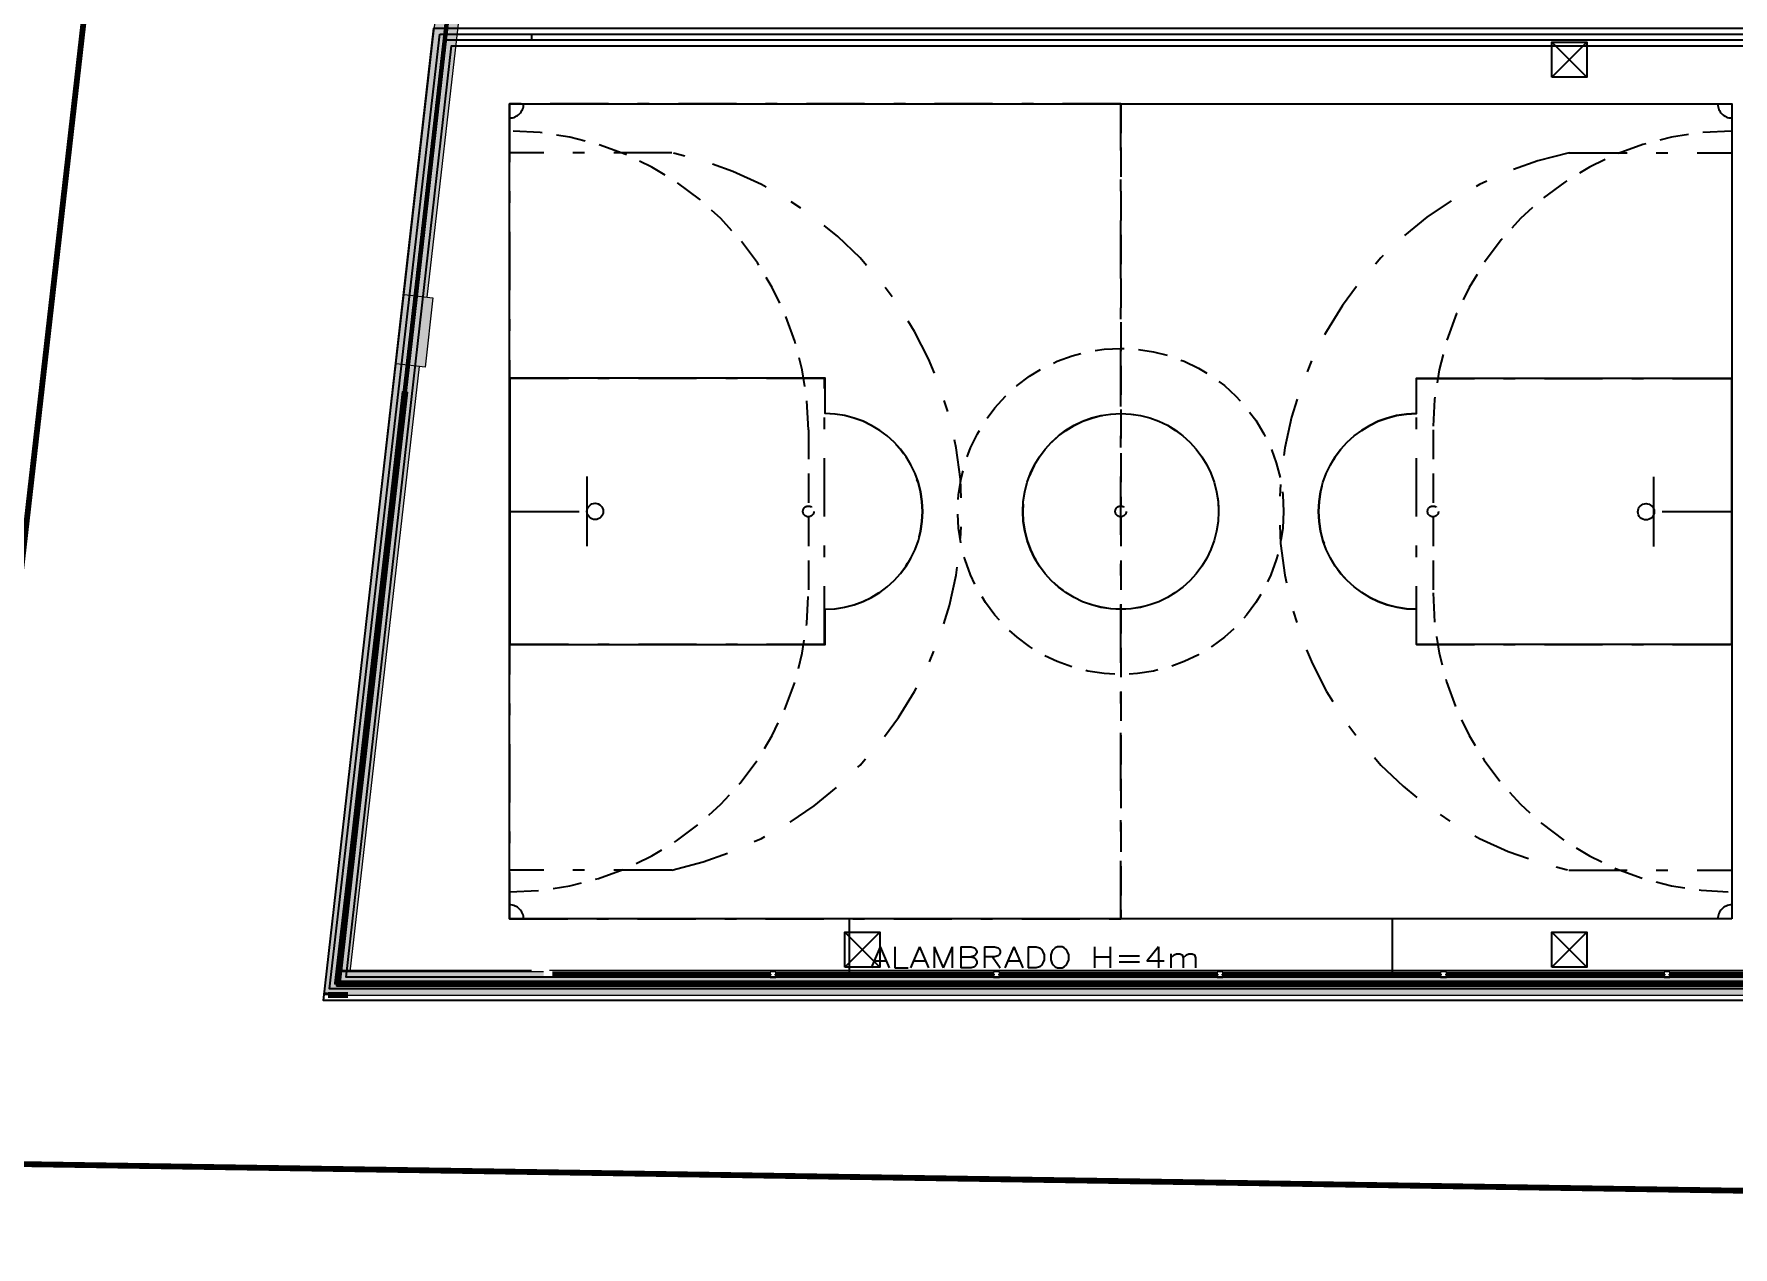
# Model space of a CAD drawing. Extents: x -14.2 to 52.3, y 3.7 to 90.9.
# Drawn here: x 1.15 to 15.74, y 3.66 to 14.08 of the extents above; entities that cross this region are included whole.
import ezdxf

# ---------------------------------------------------------------- set-up
doc = ezdxf.new("R2010")
doc.units = 0
doc.linetypes.add('limpo_PINI-PSG-PE-0102-LAZ-R00$0$DASHDOT', pattern=[1, 0.5, -0.25, 0, -0.25])
doc.linetypes.add('limpo_PINI-PSG-PE-0102-LAZ-R00$0$HIDDEN', pattern=[0.375, 0.25, -0.125])
for name, color, linetype, lineweight in [('limpo_PINI-PSG-PE-0102-LAZ-R00$0$A-GLAZ-CURT', 52, 'Continuous', 5), ('limpo_PINI-PSG-PE-0102-LAZ-R00$0$A-GLAZ-CWMG', 1, 'Continuous', 5), ('limpo_PINI-PSG-PE-0102-LAZ-R00$0$A-WALL', 1, 'Continuous', 5), ('limpo_PINI-PSG-PE-0102-LAZ-R00$0$S-BEAM', 12, 'Continuous', 5), ('limpo_PINI-PSG-PE-0102-LAZ-R00$0$S-COLS', 52, 'Continuous', 5)]:
    doc.layers.add(name, color=color, linetype=linetype, lineweight=lineweight)
for name, color, linetype in [('limpo_PINI-PSG-PE-0102-LAZ-R00$0$PA_CAIX', 1, 'Continuous'), ('limpo_PINI-PSG-PE-0102-LAZ-R00$0$PA_EXTE_1', 1, 'Continuous'), ('limpo_PINI-PSG-PE-0102-LAZ-R00$0$PA_EXTE_2', 2, 'Continuous'), ('limpo_PINI-PSG-PE-0102-LAZ-R00$0$PA_EXTE_3', 3, 'Continuous'), ('limpo_PINI-PSG-PE-0102-LAZ-R00$0$PA_LIDER', 12, 'Continuous'), ('limpo_PINI-PSG-PE-0102-LAZ-R00$0$PA_LIMI_TER', 32, 'limpo_PINI-PSG-PE-0102-LAZ-R00$0$DASHDOT'), ('limpo_PINI-PSG-PE-0102-LAZ-R00$0$PA_PISO_1', 11, 'Continuous'), ('limpo_PINI-PSG-PE-0102-LAZ-R00$0$PA_PISO_2', 15, 'Continuous'), ('limpo_PINI-PSG-PE-0102-LAZ-R00$0$PA_PROJ_S', 2, 'limpo_PINI-PSG-PE-0102-LAZ-R00$0$HIDDEN'), ('limpo_PINI-PSG-PE-0102-LAZ-R00$0$QUADROS', 1, 'Continuous'), ('limpo_PINI-PSG-PE-0102-LAZ-R00$0$XR_ARQT', 7, 'Continuous'), ('limpo_PINI-PSG-PE-0102-LAZ-R00$0$XR_ELET', 31, 'Continuous'), ('XR_ARQT', 7, 'Continuous')]:
    doc.layers.add(name, color=color, linetype=linetype)
doc.styles.add('limpo_PINI-PSG-PE-0102-LAZ-R00$0$COTA', font='romans.shx', dxfattribs={"width": 1.25})

# ---------------------------------------------------------------- blocks, each defined once
blk = doc.blocks.new('*U413')
at = {"layer": 'limpo_PINI-PSG-PE-0102-LAZ-R00$0$PA_PROJ_S'}
for p, q in [((0, 7), (0, 3.547)), ((-2.683, 4.2), (-2.683, 3.547)), ((2.683, 4.2), (2.683, 3.547)), ((-2.683, 3.453), (-2.683, 2.8)), ((0, 3.453), (0, 0)), ((2.683, 3.453), (2.683, 2.8))]:
    blk.add_line(p, q, dxfattribs=at)
blk.add_lwpolyline([(5.25, 7), (5.25, 0), (-5.25, 0), (-5.25, 7), (5.25, 7)], dxfattribs=at)
for centre, radius in [((0, 3.5), 1.4), ((-2.683, 3.5), 0.0467), ((0, 3.5), 0.0467), ((2.683, 3.5), 0.0467)]:
    blk.add_circle(centre, radius, dxfattribs=at)
for centre, radius, start, end in [((-5.25, 7), 0.121, 270, 0), ((5.25, 7), 0.121, 180, 270), ((-5.25, 4.2), 2.567, 0, 90), ((5.25, 4.2), 2.567, 90, 180), ((-5.25, 2.8), 2.567, 270, 0), ((5.25, 2.8), 2.567, 180, 270), ((-5.25, 0), 0.121, 0, 90), ((5.25, 0), 0.121, 90, 180)]:
    blk.add_arc(centre, radius, start, end, dxfattribs=at)
blk = doc.blocks.new('*U412')
at = {"layer": 'limpo_PINI-PSG-PE-0102-LAZ-R00$0$PA_PISO_2', "linetype": 'limpo_PINI-PSG-PE-0102-LAZ-R00$0$DASHDOT'}
for p, q in [((0, 0), (0, 7)), ((0, 0), (0, 7)), ((-3.855, 6.58), (-5.25, 6.58)), ((3.851, 6.58), (5.247, 6.58)), ((-2.543, 4.643), (-5.25, 4.643)), ((-2.543, 2.357), (-2.543, 4.643)), ((2.54, 4.643), (5.247, 4.643)), ((2.54, 2.357), (2.54, 4.643)), ((-2.543, 2.357), (-5.25, 2.357)), ((2.54, 2.357), (5.247, 2.357)), ((-3.855, 0.42), (-5.25, 0.42)), ((3.851, 0.42), (5.247, 0.42)), ((-2.333, 0), (-2.333, -0.467)), ((2.333, 0), (2.333, -0.467))]:
    blk.add_line(p, q, dxfattribs=at)
at = {"layer": 'limpo_PINI-PSG-PE-0102-LAZ-R00$0$PA_PISO_2'}
for p, q in [((-4.583, 3.201), (-4.583, 3.799)), ((4.581, 3.199), (4.581, 3.796)), ((-5.25, 3.5), (-4.653, 3.5)), ((5.248, 3.497), (4.651, 3.497))]:
    blk.add_line(p, q, dxfattribs=at)
at = {"layer": 'limpo_PINI-PSG-PE-0102-LAZ-R00$0$PA_PISO_2', "linetype": 'limpo_PINI-PSG-PE-0102-LAZ-R00$0$DASHDOT'}
for points in [[(0, 7), (-5.25, 7), (-5.25, 0), (0, 0)], [(0, 7), (5.25, 7), (5.25, 0), (0, 0)]]:
    blk.add_lwpolyline(points, close=True, dxfattribs=at)
blk.add_circle((0.001, 3.5), 0.84, dxfattribs=at)
at = {"layer": 'limpo_PINI-PSG-PE-0102-LAZ-R00$0$PA_PISO_2'}
for centre in [(-4.515, 3.5), (4.513, 3.497)]:
    blk.add_circle(centre, 0.07, dxfattribs=at)
at = {"layer": 'limpo_PINI-PSG-PE-0102-LAZ-R00$0$PA_PISO_2', "linetype": 'limpo_PINI-PSG-PE-0102-LAZ-R00$0$DASHDOT'}
for centre, radius, start, end in [((-4.515, 3.5), 3.15, 282.1005, 77.8995), ((4.512, 3.5), 3.15, 102.1005, 257.8995), ((-2.543, 3.5), 0.84, 269.9864, 89.9864), ((2.54, 3.5), 0.84, 90.0136, 270.0136)]:
    blk.add_arc(centre, radius, start, end, dxfattribs=at)
blk = doc.blocks.new('limpo_PINI-PSG-PE-0102-LAZ-R00$0$PINI-EST-PE-1101-TQR-R20_rvt-1-5PPE_008_LAZER__P_A_0_09_')
at = {"layer": 'limpo_PINI-PSG-PE-0102-LAZ-R00$0$S-BEAM'}
h = blk.add_hatch(color=10, dxfattribs=at)
h.paths.add_polyline_path([(-3878, -12304), (-2931, -3991), (-2970, -3645), (-3955, -12296), (-3908, -12301)])
h.paths.add_polyline_path([(-4000, -12291), (-3000, -3509), (-2985, -3511), (-3031, -3097), (-4077, -12282), (-4064, -12283)])
h = blk.add_hatch(color=10, dxfattribs=at)
h.paths.add_polyline_path([(-4561, -18300), (-4552, -18222), (-4659, -18222), (-4659, -18207), (-4674, -18206), (-4068, -12887), (-4145, -12878), (-4760, -18277), (-4596, -18296)])
h.paths.add_polyline_path([(-4596, -18177), (-4547, -18177), (-3946, -12901), (-4023, -12892), (-4625, -18177)])
h.paths.add_polyline_path([(-4640, -18177), (-4640, -18177), (-4596, -17786)])
h = blk.add_hatch(color=50, dxfattribs=at)
h.paths.add_polyline_path([(32600, -18300), (32969, -18300), (32964, -18220), (32904, -18222), (-4552, -18222), (-4561, -18300), (31654, -18300)])
h.paths.add_polyline_path([(32600, -18192), (32904, -18192), (32904, -18192), (31654, -18192)])
h.paths.add_polyline_path([(32904, -18177), (32962, -18175), (32958, -18100), (8742, -18100), (8742, -18148), (-2878, -18148), (-2878, -18100), (-4539, -18100), (-4547, -18177), (32600, -18177)])
at = {"layer": 'limpo_PINI-PSG-PE-0102-LAZ-R00$0$S-COLS'}
h = blk.add_hatch(color=10, dxfattribs=at)
h.paths.add_polyline_path([(-3897, -12906), (-3829, -12310), (-3955, -12296), (-4023, -12892), (-3908, -12905)])
h.paths.add_polyline_path([(-4068, -12887), (-4000, -12291), (-4077, -12282), (-4145, -12878), (-4079, -12885)])
blk.add_hatch(color=10, dxfattribs=at).paths.add_polyline_path([(-4561, -18300), (-4730, -18281), (-4730, -18300)])
at = {"layer": 'limpo_PINI-PSG-PE-0102-LAZ-R00$0$S-BEAM', "color": 55, "lineweight": 18}
for p, q in [((-4077, -12282), (-3031, -3097)), ((-3878, -12304), (-2931, -3991)), ((-4760, -18277), (-4145, -12878)), ((-4539, -18100), (-3946, -12901)), ((-2878, -18100), (-4539, -18100)), ((-4760, -18277), (-4561, -18300)), ((-4561, -18300), (32969, -18300))]:
    blk.add_line(p, q, dxfattribs=at)
at = {"layer": 'limpo_PINI-PSG-PE-0102-LAZ-R00$0$S-COLS', "lineweight": 18}
for p, q in [((-4145, -12878), (-4077, -12282)), ((-4145, -12878), (-4077, -12282)), ((-4145, -12878), (-4077, -12282)), ((-4145, -12878), (-4077, -12282)), ((-4077, -12282), (-3829, -12310)), ((-4077, -12282), (-3829, -12310)), ((-3829, -12310), (-3897, -12906)), ((-3829, -12310), (-3897, -12906)), ((-3829, -12310), (-3897, -12906)), ((-3829, -12310), (-3897, -12906)), ((-3878, -12304), (-3829, -12310)), ((-3878, -12304), (-3829, -12310)), ((-3897, -12906), (-4145, -12878)), ((-3897, -12906), (-4145, -12878)), ((-3897, -12906), (-3946, -12901)), ((-3897, -12906), (-3946, -12901))]:
    blk.add_line(p, q, dxfattribs=at)
at = {"layer": 'limpo_PINI-PSG-PE-0102-LAZ-R00$0$S-COLS', "color": 250, "lineweight": 100}
for p, q in [((-4730, -18300), (-4730, -18281)), ((-4561, -18300), (-4730, -18300))]:
    blk.add_line(p, q, dxfattribs=at)
blk = doc.blocks.new('limpo_PINI-PSG-PE-0102-LAZ-R00$0$Parede básica _ DAA_GDC_VID_INFTY - ___-2044323-5PPE_008_LAZER__P_A_0_09_')
at = {"layer": 'limpo_PINI-PSG-PE-0102-LAZ-R00$0$A-WALL'}
for p, q in [((-4659, -18192), (-4659, -18177)), ((-4659, -18177), (-4656, -18177)), ((-4659, -18192), (-4657, -18192)), ((-4659, -18222), (-4659, -18207)), ((-4659, -18222), (-4596, -18222)), ((-4640, -18177), (-4596, -18177)), ((-4596, -18177), (-4596, -18192)), ((-4596, -18207), (-4596, -18222))]:
    blk.add_line(p, q, dxfattribs=at)
blk = doc.blocks.new('limpo_PINI-PSG-PE-0102-LAZ-R00$0$Parede básica _ DAA_GDC_VID_INFTY - ___-2044324-5PPE_008_LAZER__P_A_0_09_')
at = {"layer": 'limpo_PINI-PSG-PE-0102-LAZ-R00$0$A-WALL'}
for p, q in [((-4644, -18222), (-4644, -18207)), ((-4644, -18222), (-3346, -18222)), ((-4640, -18177), (-3346, -18177)), ((-3346, -18177), (-3346, -18192)), ((-3346, -18207), (-3346, -18222))]:
    blk.add_line(p, q, dxfattribs=at)
blk = doc.blocks.new('limpo_PINI-PSG-PE-0102-LAZ-R00$0$Parede básica _ DAA_GDC_VID_INFTY - ___-2044325-5PPE_008_LAZER__P_A_0_09_')
at = {"layer": 'limpo_PINI-PSG-PE-0102-LAZ-R00$0$A-WALL'}
for p, q in [((-3346, -18192), (-3346, -18177)), ((-3346, -18177), (-2096, -18177)), ((-3346, -18222), (-3346, -18207)), ((-3346, -18222), (-2096, -18222)), ((-2096, -18177), (-2096, -18192)), ((-2096, -18207), (-2096, -18222))]:
    blk.add_line(p, q, dxfattribs=at)
blk = doc.blocks.new('limpo_PINI-PSG-PE-0102-LAZ-R00$0$Parede básica _ DAA_GDC_VID_INFTY - ___-2044326-5PPE_008_LAZER__P_A_0_09_')
at = {"layer": 'limpo_PINI-PSG-PE-0102-LAZ-R00$0$A-WALL'}
for p, q in [((-2096, -18192), (-2096, -18177)), ((-2096, -18177), (-846, -18177)), ((-2096, -18222), (-2096, -18207)), ((-2096, -18222), (-846, -18222)), ((-846, -18177), (-846, -18192)), ((-846, -18207), (-846, -18222))]:
    blk.add_line(p, q, dxfattribs=at)
blk = doc.blocks.new('limpo_PINI-PSG-PE-0102-LAZ-R00$0$Parede básica _ DAA_GDC_VID_INFTY - ___-2044327-5PPE_008_LAZER__P_A_0_09_')
at = {"layer": 'limpo_PINI-PSG-PE-0102-LAZ-R00$0$A-WALL'}
for p, q in [((-846, -18192), (-846, -18177)), ((-846, -18177), (404, -18177)), ((-846, -18222), (-846, -18207)), ((-846, -18222), (404, -18222)), ((404, -18177), (404, -18192)), ((404, -18207), (404, -18222))]:
    blk.add_line(p, q, dxfattribs=at)
blk = doc.blocks.new('limpo_PINI-PSG-PE-0102-LAZ-R00$0$Parede básica _ DAA_GDC_VID_INFTY - ___-2044328-5PPE_008_LAZER__P_A_0_09_')
at = {"layer": 'limpo_PINI-PSG-PE-0102-LAZ-R00$0$A-WALL'}
for p, q in [((404, -18192), (404, -18177)), ((404, -18177), (1654, -18177)), ((404, -18222), (404, -18207)), ((404, -18222), (1654, -18222)), ((1654, -18177), (1654, -18192)), ((1654, -18207), (1654, -18222))]:
    blk.add_line(p, q, dxfattribs=at)
blk = doc.blocks.new('limpo_PINI-PSG-PE-0102-LAZ-R00$0$Parede básica _ DAA_GDC_VID_INFTY - ___-2044329-5PPE_008_LAZER__P_A_0_09_')
at = {"layer": 'limpo_PINI-PSG-PE-0102-LAZ-R00$0$A-WALL'}
for p, q in [((1654, -18192), (1654, -18177)), ((1654, -18177), (2904, -18177)), ((1654, -18222), (1654, -18207)), ((1654, -18222), (2904, -18222)), ((2904, -18177), (2904, -18192)), ((2904, -18207), (2904, -18222))]:
    blk.add_line(p, q, dxfattribs=at)
blk = doc.blocks.new('limpo_PINI-PSG-PE-0102-LAZ-R00$0$Parede básica _ DAA_GDC_VID_INFTY - ___-2044330-5PPE_008_LAZER__P_A_0_09_')
at = {"layer": 'limpo_PINI-PSG-PE-0102-LAZ-R00$0$A-WALL'}
for p, q in [((2904, -18192), (2904, -18177)), ((2904, -18177), (4154, -18177)), ((2904, -18222), (2904, -18207)), ((2904, -18222), (4154, -18222)), ((4154, -18177), (4154, -18192)), ((4154, -18207), (4154, -18222))]:
    blk.add_line(p, q, dxfattribs=at)
blk = doc.blocks.new('limpo_PINI-PSG-PE-0102-LAZ-R00$0$Parede básica _ DAA_GDC_VID_INFTY - ___-2044331-5PPE_008_LAZER__P_A_0_09_')
at = {"layer": 'limpo_PINI-PSG-PE-0102-LAZ-R00$0$A-WALL'}
for p, q in [((4154, -18192), (4154, -18177)), ((4154, -18177), (5404, -18177)), ((4154, -18222), (4154, -18207)), ((4154, -18222), (5404, -18222)), ((5404, -18177), (5404, -18192)), ((5404, -18207), (5404, -18222))]:
    blk.add_line(p, q, dxfattribs=at)
blk = doc.blocks.new('limpo_PINI-PSG-PE-0102-LAZ-R00$0$Parede básica _ DAA_GDC_VID_INFTY - ___-2044332-5PPE_008_LAZER__P_A_0_09_')
at = {"layer": 'limpo_PINI-PSG-PE-0102-LAZ-R00$0$A-WALL'}
for p, q in [((5404, -18192), (5404, -18177)), ((5404, -18177), (6654, -18177)), ((5404, -18222), (5404, -18207)), ((5404, -18222), (6654, -18222)), ((6654, -18177), (6654, -18192)), ((6654, -18207), (6654, -18222))]:
    blk.add_line(p, q, dxfattribs=at)
blk = doc.blocks.new('limpo_PINI-PSG-PE-0102-LAZ-R00$0$Parede básica _ DAA_GDC_VID_INFTY - ___-2044333-5PPE_008_LAZER__P_A_0_09_')
at = {"layer": 'limpo_PINI-PSG-PE-0102-LAZ-R00$0$A-WALL'}
for p, q in [((6654, -18192), (6654, -18177)), ((6654, -18177), (7904, -18177)), ((6654, -18222), (6654, -18207)), ((6654, -18222), (7904, -18222)), ((7904, -18177), (7904, -18192)), ((7904, -18207), (7904, -18222))]:
    blk.add_line(p, q, dxfattribs=at)
blk = doc.blocks.new('limpo_PINI-PSG-PE-0102-LAZ-R00$0$Parede básica _ DAA_GDC_VID_INFTY - ___-2044947-5PPE_008_LAZER__P_A_0_09_')
at = {"layer": 'limpo_PINI-PSG-PE-0102-LAZ-R00$0$A-WALL'}
for p, q in [((-4518, -16840), (-4674, -18206)), ((-4474, -16846), (-4627, -18192)), ((-4518, -16840), (-4503, -16842)), ((-4489, -16844), (-4474, -16846)), ((-4659, -18208), (-4674, -18206)), ((-4644, -18208), (-4644, -18209)), ((-4629, -18211), (-4644, -18209)), ((-4629, -18208), (-4629, -18211))]:
    blk.add_line(p, q, dxfattribs=at)
blk = doc.blocks.new('limpo_PINI-PSG-PE-0102-LAZ-R00$0$Parede básica _ DAA_GDC_VID_INFTY - ___-2044993-5PPE_008_LAZER__P_A_0_09_')
at = {"layer": 'limpo_PINI-PSG-PE-0102-LAZ-R00$0$A-WALL'}
for p, q in [((-4094, -13115), (-4235, -14357)), ((-4049, -13120), (-4191, -14362)), ((-4094, -13115), (-4079, -13116)), ((-4064, -13118), (-4049, -13120)), ((-4220, -14358), (-4235, -14357)), ((-4191, -14362), (-4206, -14360))]:
    blk.add_line(p, q, dxfattribs=at)
blk = doc.blocks.new('limpo_PINI-PSG-PE-0102-LAZ-R00$0$Parede básica _ DAA_GDC_VID_INFTY - ___-2044994-5PPE_008_LAZER__P_A_0_09_')
at = {"layer": 'limpo_PINI-PSG-PE-0102-LAZ-R00$0$A-WALL'}
for p, q in [((-4235, -14357), (-4377, -15599)), ((-4191, -14362), (-4332, -15604)), ((-4235, -14357), (-4220, -14358)), ((-4206, -14360), (-4191, -14362)), ((-4362, -15600), (-4377, -15599)), ((-4332, -15604), (-4347, -15602))]:
    blk.add_line(p, q, dxfattribs=at)
blk = doc.blocks.new('limpo_PINI-PSG-PE-0102-LAZ-R00$0$Parede básica _ DAA_GDC_VID_INFTY - ___-2044984-5PPE_008_LAZER__P_A_0_09_')
at = {"layer": 'limpo_PINI-PSG-PE-0102-LAZ-R00$0$A-WALL'}
for p, q in [((-4377, -15599), (-4518, -16840)), ((-4332, -15604), (-4474, -16846)), ((-4377, -15599), (-4362, -15600)), ((-4347, -15602), (-4332, -15604)), ((-4503, -16842), (-4518, -16840)), ((-4474, -16846), (-4489, -16844))]:
    blk.add_line(p, q, dxfattribs=at)
blk = doc.blocks.new('limpo_PINI-PSG-PE-0102-LAZ-R00$0$Montante retangular - 50 x 50-4339963-5PPE_008_LAZER__P_A_0_09_')
at = {"layer": 'limpo_PINI-PSG-PE-0102-LAZ-R00$0$A-GLAZ-CWMG', "lineweight": 15}
for p, q in [((-25, 25), (25, 25)), ((-25, -25), (-25, 25)), ((25, 25), (25, -25)), ((25, -25), (-25, -25))]:
    blk.add_line(p, q, dxfattribs=at)
blk = doc.blocks.new('limpo_PINI-PSG-PE-0102-LAZ-R00$0$Montante retangular - 50 x 50-4339977-5PPE_008_LAZER__P_A_0_09_')
at = {"layer": 'limpo_PINI-PSG-PE-0102-LAZ-R00$0$A-GLAZ-CWMG'}
for p, q in [((-2878, -10100), (-2853, -10100)), ((-2803, -10100), (-933, -10100)), ((-933, -10150), (-2803, -10150))]:
    blk.add_line(p, q, dxfattribs=at)
blk = doc.blocks.new('limpo_PINI-PSG-PE-0102-LAZ-R00$0$Montante retangular - 50 x 50-4339966-5PPE_008_LAZER__P_A_0_09_')
at = {"layer": 'limpo_PINI-PSG-PE-0102-LAZ-R00$0$A-GLAZ-CWMG'}
for p, q in [((-883, -10100), (987, -10100)), ((987, -10150), (-883, -10150))]:
    blk.add_line(p, q, dxfattribs=at)
blk = doc.blocks.new('limpo_PINI-PSG-PE-0102-LAZ-R00$0$Montante retangular - 50 x 50-4339979-5PPE_008_LAZER__P_A_0_09_')
at = {"layer": 'limpo_PINI-PSG-PE-0102-LAZ-R00$0$A-GLAZ-CWMG'}
for p, q in [((6797, -10100), (8667, -10100)), ((8667, -10150), (6797, -10150)), ((8717, -10100), (8742, -10100))]:
    blk.add_line(p, q, dxfattribs=at)
blk = doc.blocks.new('limpo_PINI-PSG-PE-0102-LAZ-R00$0$A$C745163c0')
at = {"layer": 'limpo_PINI-PSG-PE-0102-LAZ-R00$0$A-WALL', "color": 170, "lineweight": 40}
for p, q in [((-9603, -9361), (-8637, -884)), ((-9052, -4391), (-10339, -15692)), ((-10324, -15692), (-9603, -9361)), ((-9900, -11843), (-9886, -11845)), ((-10042, -13085), (-10027, -13087)), ((-10169, -14329), (-10183, -14327)), ((-6613, -15603), (-8483, -15603)), ((-8483, -15613), (-6613, -15613)), ((-6613, -15613), (-6613, -15603)), ((-4693, -15603), (-6563, -15603)), ((-6563, -15603), (-6563, -15613)), ((-6563, -15613), (-4693, -15613)), ((-4693, -15613), (-4693, -15603)), ((-2773, -15603), (-4643, -15603)), ((-4643, -15603), (-4643, -15613)), ((-4643, -15613), (-2773, -15613)), ((-2773, -15613), (-2773, -15603)), ((-853, -15603), (-2723, -15603)), ((-2723, -15603), (-2723, -15613)), ((-2723, -15613), (-853, -15613)), ((-853, -15613), (-853, -15603)), ((1067, -15603), (-803, -15603)), ((-803, -15603), (-803, -15613)), ((-803, -15613), (1067, -15613)), ((1067, -15613), (1067, -15603)), ((2987, -15603), (1117, -15603)), ((1117, -15603), (1117, -15613)), ((1117, -15613), (2987, -15613)), ((-10339, -15692), (-4026, -15692)), ((-4026, -15677), (-10322, -15677)), ((-10276, -15692), (-10276, -15677)), ((-9026, -15692), (-9026, -15677)), ((-7776, -15692), (-7776, -15677)), ((-6526, -15692), (-6526, -15677)), ((-5276, -15692), (-5276, -15677)), ((-4026, -15692), (-4026, -15677)), ((3474, -15677), (-4026, -15677)), ((-4026, -15692), (974, -15692)), ((-2776, -15692), (-2776, -15677)), ((-1526, -15692), (-1526, -15677)), ((-276, -15692), (-276, -15677)), ((974, -15692), (974, -15677)), ((974, -15692), (9724, -15692))]:
    blk.add_line(p, q, dxfattribs=at)
at = {"layer": 'limpo_PINI-PSG-PE-0102-LAZ-R00$0$A-WALL'}
for p, q in [((-8663, -15585), (-10297, -15585)), ((-10295, -15570), (-8663, -15570)), ((-8508, -15570), (2992, -15570))]:
    blk.add_line(p, q, dxfattribs=at)
at = {"lineweight": 5}
blk.add_blockref('limpo_PINI-PSG-PE-0102-LAZ-R00$0$PINI-EST-PE-1101-TQR-R20_rvt-1-5PPE_008_LAZER__P_A_0_09_', (-5680, 2515), dxfattribs=at)
at = {"layer": 'limpo_PINI-PSG-PE-0102-LAZ-R00$0$A-GLAZ-CURT'}
for name in ['limpo_PINI-PSG-PE-0102-LAZ-R00$0$Parede básica _ DAA_GDC_VID_INFTY - ___-2044993-5PPE_008_LAZER__P_A_0_09_', 'limpo_PINI-PSG-PE-0102-LAZ-R00$0$Parede básica _ DAA_GDC_VID_INFTY - ___-2044994-5PPE_008_LAZER__P_A_0_09_', 'limpo_PINI-PSG-PE-0102-LAZ-R00$0$Parede básica _ DAA_GDC_VID_INFTY - ___-2044984-5PPE_008_LAZER__P_A_0_09_', 'limpo_PINI-PSG-PE-0102-LAZ-R00$0$Parede básica _ DAA_GDC_VID_INFTY - ___-2044947-5PPE_008_LAZER__P_A_0_09_', 'limpo_PINI-PSG-PE-0102-LAZ-R00$0$Parede básica _ DAA_GDC_VID_INFTY - ___-2044323-5PPE_008_LAZER__P_A_0_09_', 'limpo_PINI-PSG-PE-0102-LAZ-R00$0$Parede básica _ DAA_GDC_VID_INFTY - ___-2044324-5PPE_008_LAZER__P_A_0_09_', 'limpo_PINI-PSG-PE-0102-LAZ-R00$0$Parede básica _ DAA_GDC_VID_INFTY - ___-2044325-5PPE_008_LAZER__P_A_0_09_', 'limpo_PINI-PSG-PE-0102-LAZ-R00$0$Parede básica _ DAA_GDC_VID_INFTY - ___-2044326-5PPE_008_LAZER__P_A_0_09_', 'limpo_PINI-PSG-PE-0102-LAZ-R00$0$Parede básica _ DAA_GDC_VID_INFTY - ___-2044327-5PPE_008_LAZER__P_A_0_09_', 'limpo_PINI-PSG-PE-0102-LAZ-R00$0$Parede básica _ DAA_GDC_VID_INFTY - ___-2044328-5PPE_008_LAZER__P_A_0_09_', 'limpo_PINI-PSG-PE-0102-LAZ-R00$0$Parede básica _ DAA_GDC_VID_INFTY - ___-2044329-5PPE_008_LAZER__P_A_0_09_', 'limpo_PINI-PSG-PE-0102-LAZ-R00$0$Parede básica _ DAA_GDC_VID_INFTY - ___-2044330-5PPE_008_LAZER__P_A_0_09_', 'limpo_PINI-PSG-PE-0102-LAZ-R00$0$Parede básica _ DAA_GDC_VID_INFTY - ___-2044331-5PPE_008_LAZER__P_A_0_09_', 'limpo_PINI-PSG-PE-0102-LAZ-R00$0$Parede básica _ DAA_GDC_VID_INFTY - ___-2044332-5PPE_008_LAZER__P_A_0_09_', 'limpo_PINI-PSG-PE-0102-LAZ-R00$0$Parede básica _ DAA_GDC_VID_INFTY - ___-2044333-5PPE_008_LAZER__P_A_0_09_']:
    blk.add_blockref(name, (-5680, 2515), dxfattribs=at)
at = {"layer": 'limpo_PINI-PSG-PE-0102-LAZ-R00$0$A-GLAZ-CWMG', "rotation": 180}
for name, p in [('limpo_PINI-PSG-PE-0102-LAZ-R00$0$Montante retangular - 50 x 50-4339979-5PPE_008_LAZER__P_A_0_09_', (184, -25733)), ('limpo_PINI-PSG-PE-0102-LAZ-R00$0$Montante retangular - 50 x 50-4339966-5PPE_008_LAZER__P_A_0_09_', (-5576, -25733)), ('limpo_PINI-PSG-PE-0102-LAZ-R00$0$Montante retangular - 50 x 50-4339966-5PPE_008_LAZER__P_A_0_09_', (-3656, -25733)), ('limpo_PINI-PSG-PE-0102-LAZ-R00$0$Montante retangular - 50 x 50-4339966-5PPE_008_LAZER__P_A_0_09_', (-1736, -25733)), ('limpo_PINI-PSG-PE-0102-LAZ-R00$0$Montante retangular - 50 x 50-4339966-5PPE_008_LAZER__P_A_0_09_', (184, -25733)), ('limpo_PINI-PSG-PE-0102-LAZ-R00$0$Montante retangular - 50 x 50-4339977-5PPE_008_LAZER__P_A_0_09_', (184, -25733))]:
    blk.add_blockref(name, p, dxfattribs=at)
at = {"layer": 'limpo_PINI-PSG-PE-0102-LAZ-R00$0$A-GLAZ-CWMG', "extrusion": (0, 0, -1)}
for p in [(6588, -15608), (4668, -15608), (2748, -15608), (828, -15608), (-1092, -15608)]:
    blk.add_blockref('limpo_PINI-PSG-PE-0102-LAZ-R00$0$Montante retangular - 50 x 50-4339963-5PPE_008_LAZER__P_A_0_09_', p, dxfattribs=at)
blk = doc.blocks.new('*U388', base_point=(68.129, -63.077))
for p, q in [((68.279, -62.927), (67.979, -63.227)), ((67.979, -62.927), (68.279, -63.227))]:
    blk.add_line(p, q)
blk.add_lwpolyline([(67.979, -63.227), (67.979, -62.927), (68.279, -62.927), (68.279, -63.227)], close=True)
blk = doc.blocks.new('limpo_PINI-PSG-PE-0102-LAZ-R00$0$A$Cf52f6f8c')
at = {"layer": 'limpo_PINI-PSG-PE-0102-LAZ-R00$0$QUADROS'}
for p in [(2.254, -7.75), (-3.82, -15.394), (2.254, -15.394)]:
    blk.add_blockref('*U388', p, dxfattribs=at)
blk = doc.blocks.new('limpo_PINI-PSG-PE-0102-LAZ-R00')
at = {"layer": 'limpo_PINI-PSG-PE-0102-LAZ-R00$0$XR_ARQT', "xscale": 0.001000000000038553, "yscale": 0.001000000000038553, "zscale": 0.001000000000038553}
blk.add_blockref('limpo_PINI-PSG-PE-0102-LAZ-R00$0$A$C745163c0', (14.124, 21.592), dxfattribs=at)
at = {"layer": 'limpo_PINI-PSG-PE-0102-LAZ-R00$0$PA_CAIX'}
blk.add_line((5.461, 14.062), (5.461, 14.012), dxfattribs=at)
at = {"layer": 'limpo_PINI-PSG-PE-0102-LAZ-R00$0$PA_EXTE_1'}
for points in [[(4.673, 14.062), (16.373, 14.062), (16.373, 5.862), (3.726, 5.862)], [(4.723, 14.012), (16.323, 14.012), (16.323, 5.912), (3.776, 5.912)]]:
    blk.add_lwpolyline(points, close=True, dxfattribs=at)
at = {"layer": 'limpo_PINI-PSG-PE-0102-LAZ-R00$0$PA_EXTE_3'}
for points in [[(16.423, 7.057), (16.423, 5.762), (3.676, 5.762), (4.623, 14.112), (16.423, 14.112), (16.423, 5.762)], [(16.273, 7.057), (16.273, 5.962), (3.868, 5.962), (4.773, 13.962), (16.273, 13.962), (16.273, 8.557)]]:
    blk.add_lwpolyline(points, dxfattribs=at)
at = {"layer": 'limpo_PINI-PSG-PE-0102-LAZ-R00$0$PA_LIMI_TER', "const_width": 0.05, "flags": 128}
blk.add_lwpolyline([(0.497, 4.366), (45.476, 3.67), (49.077, 28.957), (49.729, 28.889), (52.343, 53.357), (-10.257, 53.134), (-13.381, 28.511), (2.923, 25.662)], close=True, dxfattribs=at)
at = {"layer": 'limpo_PINI-PSG-PE-0102-LAZ-R00$0$PA_PISO_1', "color": 251}
blk.add_lwpolyline([(15.773, 6.462), (5.273, 6.462), (5.273, 13.462), (15.773, 13.462)], close=True, dxfattribs=at)
for points in [[(5.276, 8.819), (7.983, 8.819), (7.983, 9.122, 1), (7.983, 10.802), (7.983, 11.106), (5.276, 11.106), (5.276, 8.819)], [(15.769, 8.819), (13.063, 8.819), (13.063, 9.122, -1), (13.063, 10.802), (13.063, 11.106), (15.769, 11.106), (15.769, 8.819)]]:
    blk.add_lwpolyline(points, format="xyb", dxfattribs=at)
blk.add_circle((10.523, 9.962), 0.841, dxfattribs=at)
at = {"layer": 'limpo_PINI-PSG-PE-0102-LAZ-R00$0$PA_EXTE_2'}
blk.add_blockref('*U412', (10.523, 6.462), dxfattribs=at)
at = {"layer": 'limpo_PINI-PSG-PE-0102-LAZ-R00$0$PA_PISO_2'}
blk.add_blockref('*U413', (10.523, 6.462), dxfattribs=at)
at = {"layer": 'limpo_PINI-PSG-PE-0102-LAZ-R00$0$XR_ELET'}
blk.add_blockref('limpo_PINI-PSG-PE-0102-LAZ-R00$0$A$Cf52f6f8c', (12.124, 21.592), dxfattribs=at)
at = {"layer": 'limpo_PINI-PSG-PE-0102-LAZ-R00$0$PA_LIDER', "color": 2, "insert": (8.37, 6.132), "char_height": 0.18, "attachment_point": 4, "style": 'limpo_PINI-PSG-PE-0102-LAZ-R00$0$COTA'}
blk.add_mtext('ALAMBRADO H=4m', dxfattribs=at)

msp = doc.modelspace()

# ---------------------------------------------------------------- block references
at = {"layer": 'XR_ARQT'}
msp.add_blockref('limpo_PINI-PSG-PE-0102-LAZ-R00', (-0.042, 0.017), dxfattribs=at)

doc.saveas('drawing.dxf')
